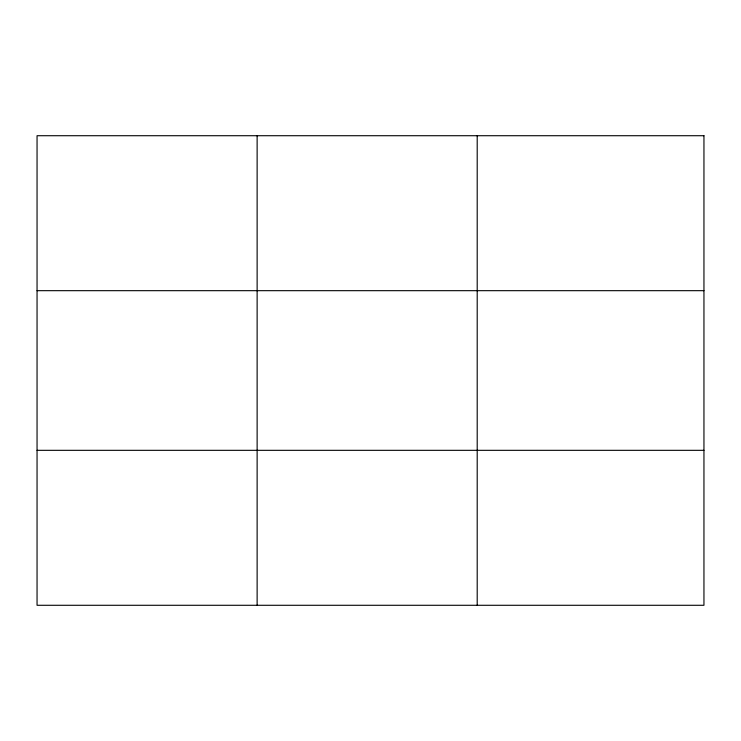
<?xml version="1.0" encoding="UTF-8"?>
<svg xmlns="http://www.w3.org/2000/svg" width="741" height="741" viewBox="0 0 741 741"><rect width="100%" height="100%" fill="white"/><g stroke="black" fill="none" stroke-linecap="round" stroke-linejoin="round"><path stroke-width="1.11" d="M257.127 135.714L257.127 605.286M477.204 135.714L477.204 605.286M37.05 290.676L703.95 290.676M37.05 450.324L703.95 450.324M703.95 135.714L703.95 605.286L37.05 605.286L37.05 135.714L703.95 135.714"/></g></svg>
